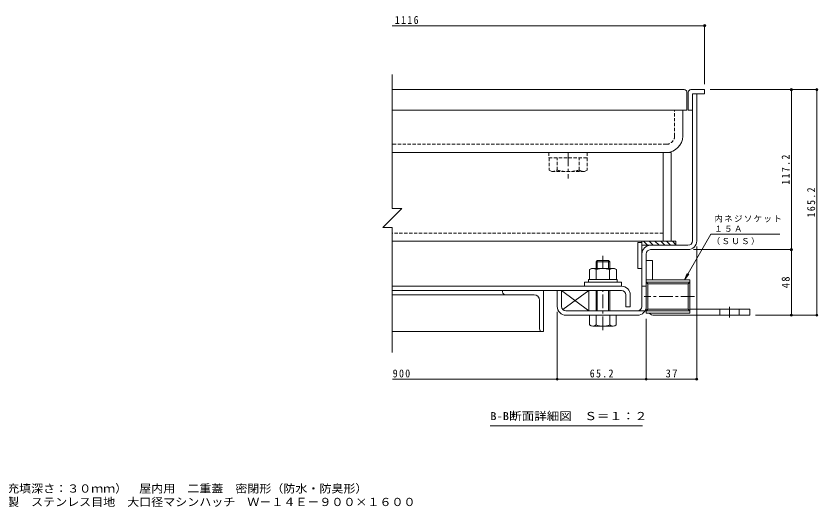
# Model space of a CAD drawing. Units: millimetres on the paper, enlarged 10 times, with parts at other scales. Extents: x -2636 to 2766, y -1962 to 1857.
# Drawn here: x -291 to 2647, y -1962 to -164 of the extents above; entities that cross this region are included whole.
import ezdxf
from ezdxf.enums import TextEntityAlignment as Align

# ---------------------------------------------------------------- set-up
doc = ezdxf.new("R2010")
doc.units = ezdxf.units.MM
doc.header["$LTSCALE"] = 10
doc.header["$PDMODE"] = 32
doc.header["$PDSIZE"] = 8
doc.linetypes.add('CHAIN1', pattern=[8, 5, -1, 1, -1])
doc.linetypes.add('DASHED1', pattern=[1.8, 1.2, -0.6])
for name, color, linetype, lineweight in [('D-1', 2, 'Continuous', 9), ('D-3', 4, 'Continuous', 9), ('D-5', 7, 'Continuous', 9), ('D-6', 6, 'Continuous', 9), ('D-7', 5, 'Continuous', 5), ('D-8', 5, 'Continuous', 5), ('D-9', 134, 'Continuous', 5), ('D-A', 3, 'Continuous', 9), ('D-B', 6, 'Continuous', 9), ('D-C', 2, 'Continuous', 9), ('D-E', 3, 'Continuous', 9), ('D-F', 7, 'Continuous', 9), ('F-5_F-5ﾚｲﾔ', 7, 'Continuous', 9)]:
    doc.layers.add(name, color=color, linetype=linetype, lineweight=lineweight)
doc.styles.add('ＭＳ ゴシック', font='')
doc.styles.get('ＭＳ ゴシック').set_extended_font_data('MS Gothic')

msp = doc.modelspace()

# ---------------------------------------------------------------- linework, layer by layer
at = {"layer": 'D-1'}
for p, q in [((2186.33, -987.92), (2186.33, -448.92)), ((2186.33, -448.92), (2202.33, -448.92)), ((2202.33, -987.92), (2202.33, -448.92)), ((2170.33, -1003.92), (2033.33, -1003.92)), ((2033.33, -1019.92), (2170.33, -1019.92)), ((2001.33, -1227.92), (2001.33, -1035.92)), ((2017.33, -1035.92), (2017.33, -1227.92)), ((2177.33, -1130.04), (2017.33, -1130.04)), ((2017.33, -1130.04), (2017.33, -1253.04)), ((2171.52, -1144.96), (2023.14, -1144.96)), ((2023.14, -1238.11), (2023.14, -1144.96)), ((2177.33, -1139.15), (2171.52, -1144.96)), ((2171.52, -1144.96), (2171.52, -1238.11)), ((2177.33, -1130.04), (2177.33, -1253.04)), ((1707.33, -1227.92), (1707.33, -1169.92)), ((2017.33, -1153.92), (2001.33, -1153.92)), ((2013.04, -1243.92), (1723.33, -1243.92)), ((1723.33, -1259.92), (1833.83, -1259.92)), ((1883.83, -1259.92), (1985.33, -1259.92)), ((2017.33, -1243.92), (2023.14, -1238.11)), ((2177.33, -1243.92), (2017.33, -1243.92)), ((2177.33, -1253.04), (2017.33, -1253.04)), ((2171.52, -1238.11), (2023.14, -1238.11)), ((2177.33, -1243.92), (2171.52, -1238.11))]:
    msp.add_line(p, q, dxfattribs=at)
for points in [[(2177.33, -1139.15), (2017.33, -1139.15), (2023.14, -1144.96)], [(1691.33, -1227.92), (1691.33, -1169.92), (1707.33, -1169.92)]]:
    msp.add_lwpolyline(points, dxfattribs=at)
for centre, radius, start, end in [((2170.33, -987.92), 16, 270, 0), ((2170.33, -987.92), 32, 270, 0), ((2033.33, -1035.92), 32, 90, 180), ((2033.33, -1035.92), 16, 90, 180), ((1723.33, -1227.92), 32, 180, 270), ((1723.33, -1227.92), 16, 180, 270), ((1985.33, -1227.92), 32, 270, 0), ((1985.33, -1227.92), 16, 270, 0)]:
    msp.add_arc(centre, radius, start, end, dxfattribs=at)
at = {"layer": 'D-3'}
for p, q in [((2156.33, -433.92), (1087.07, -433.92)), ((2181.33, -433.92), (2231.33, -433.92)), ((2231.33, -433.92), (2231.33, -448.92)), ((2166.33, -443.92), (2166.33, -508.92)), ((2171.33, -443.92), (2171.33, -508.92)), ((2231.33, -448.92), (2186.33, -448.92)), ((2186.33, -448.92), (2186.33, -508.92)), ((1087.07, -508.92), (2166.33, -508.92)), ((2186.33, -508.92), (2171.33, -508.92))]:
    msp.add_line(p, q, dxfattribs=at)
for centre, start, end in [((2156.33, -443.92), 0, 90), ((2181.33, -443.92), 90, 180)]:
    msp.add_arc(centre, 10, start, end, dxfattribs=at)
at = {"layer": 'D-5'}
for p, q in [((2157.72, -1130.04), (2254.23, -962.88)), ((2254.23, -962.88), (2506.97, -962.88)), ((2157.72, -1130.04), (2167.29, -1106.94)), ((2157.72, -1130.04), (2172.94, -1110.2)), ((2003.5, -1665.61), (1446, -1665.61))]:
    msp.add_line(p, q, dxfattribs=at)
at = {"layer": 'D-6'}
for p, q in [((1986.33, -993.92), (2001.33, -993.92)), ((1986.33, -993.92), (1986.33, -1088.92)), ((2001.33, -988.92), (2001.33, -1088.92)), ((2022.02, -1003.92), (2007.02, -988.92)), ((2043.23, -1003.92), (2028.23, -988.92)), ((2064.45, -1003.92), (2049.45, -988.92)), ((2085.66, -1003.92), (2070.66, -988.92)), ((2106.87, -1003.92), (2091.87, -988.92)), ((2126.33, -1002.16), (2113.09, -988.92)), ((2126.33, -1003.92), (2001.33, -1003.92)), ((1986.33, -1088.92), (2001.33, -1088.92)), ((1707.33, -1169.92), (1707.33, -1227.92)), ((1711.85, -1239.07), (1807.33, -1169.92)), ((1723.33, -1243.92), (1807.33, -1243.92))]:
    msp.add_line(p, q, dxfattribs=at)
msp.add_lwpolyline([(2126.33, -1003.92), (2126.33, -988.92), (2001.33, -988.92)], dxfattribs=at)
msp.add_lwpolyline([(1807.33, -1243.92), (1807.33, -1169.92), (1707.33, -1169.92)], close=True, dxfattribs=at)
at = {"layer": 'D-7', "linetype": 'CHAIN1'}
for p, q in [((1858.83, -1087.42), (1858.83, -1042.26)), ((1858.83, -1314.31), (1858.83, -1169.92))]:
    msp.add_line(p, q, dxfattribs=at)
at = {"layer": 'D-7'}
for p, q in [((1837.89, -1059.92), (1833.83, -1063.98)), ((1883.83, -1063.98), (1833.83, -1063.98)), ((1833.83, -1087.42), (1833.83, -1063.98)), ((1879.77, -1059.92), (1837.89, -1059.92)), ((1837.89, -1087.42), (1837.89, -1059.92)), ((1879.77, -1059.92), (1883.83, -1063.98)), ((1879.77, -1087.42), (1879.77, -1059.92)), ((1883.83, -1063.98), (1883.83, -1087.42)), ((1883.83, -1063.98), (1883.83, -1087.42)), ((1833.83, -1243.92), (1833.83, -1169.92)), ((1837.89, -1243.92), (1837.89, -1169.92)), ((1879.77, -1243.92), (1879.77, -1169.92)), ((1883.83, -1169.92), (1883.83, -1243.92)), ((1809.83, -1295.45), (1809.83, -1259.92)), ((1907.83, -1259.92), (1809.83, -1259.92)), ((1833.83, -1295.45), (1833.83, -1259.92)), ((1883.83, -1259.92), (1883.83, -1295.45)), ((1907.83, -1295.45), (1907.83, -1259.92)), ((1895.83, -1299.92), (1821.83, -1299.92))]:
    msp.add_line(p, q, dxfattribs=at)
at = {"layer": 'D-7', "color": 2, "lineweight": 9}
for p, q in [((1809.76, -1092.72), (1816.33, -1088.92)), ((1809.76, -1092.72), (1809.76, -1128.92)), ((1901.33, -1088.92), (1816.33, -1088.92)), ((1834.29, -1092.72), (1834.29, -1128.92)), ((1883.37, -1092.72), (1883.37, -1128.92))]:
    msp.add_line(p, q, dxfattribs=at)
at = {"layer": 'D-7', "color": 134}
for p, q in [((1791.33, -1138.92), (1791.33, -1153.92)), ((1791.33, -1138.92), (1926.33, -1138.92)), ((1926.33, -1138.92), (1926.33, -1153.92)), ((1791.33, -1153.92), (1926.33, -1153.92))]:
    msp.add_line(p, q, dxfattribs=at)
at = {"layer": 'D-7', "color": 6, "lineweight": 9}
for p, q in [((1806.33, -1128.92), (1806.33, -1138.92)), ((1806.33, -1138.92), (1911.33, -1138.92))]:
    msp.add_line(p, q, dxfattribs=at)
at = {"layer": 'D-7', "color": 2, "lineweight": 9}
msp.add_lwpolyline([(1901.33, -1088.92), (1907.9, -1092.72), (1907.9, -1128.92), (1809.76, -1128.92)], dxfattribs=at)
at = {"layer": 'D-7', "color": 6, "lineweight": 9}
msp.add_lwpolyline([(1806.33, -1128.92), (1911.33, -1128.92), (1911.33, -1138.92)], dxfattribs=at)
at = {"layer": 'D-7', "color": 2, "lineweight": 9}
for centre, radius, start, end in [((1824.24, -1117.8), 28.97, 94.38438, 120), ((1821.26, -1113.12), 24.21, 57.42749, 88.18784), ((1858.83, -1170.13), 81.2, 72.41188, 107.5881), ((1896.4, -1113.12), 24.21, 91.81215, 122.57249), ((1893.42, -1117.8), 28.97, 59.99998, 85.6156)]:
    msp.add_arc(centre, radius, start, end, dxfattribs=at)
at = {"layer": 'D-7'}
for centre, radius, start, end in [((1821.83, -1281.59), 18.33, 229.1022, 310.89809), ((1858.83, -1227.84), 72.08, 249.70546, 290.29454), ((1895.83, -1281.59), 18.33, 229.10191, 310.8978)]:
    msp.add_arc(centre, radius, start, end, dxfattribs=at)
at = {"layer": 'D-8'}
for p, q in [((2078.83, -663.92), (2108.83, -663.92)), ((2078.83, -663.92), (2078.83, -988.92)), ((2108.83, -663.92), (2108.83, -988.92)), ((2078.83, -988.92), (2108.83, -988.92))]:
    msp.add_line(p, q, dxfattribs=at)
at = {"layer": 'D-9'}
for p, q in [((2078.83, -663.92), (1087.13, -663.92)), ((2078.83, -988.92), (2078.83, -663.92)), ((2078.83, -988.92), (1087.78, -988.92))]:
    msp.add_line(p, q, dxfattribs=at)
at = {"layer": 'D-9', "linetype": 'DASHED1'}
for p, q in [((1661.2, -663.92), (1801.2, -663.92)), ((1801.2, -663.92), (1801.2, -683.92)), ((1661.7, -683.92), (1661.7, -728.29)), ((1691.21, -728.43), (1691.21, -683.92)), ((1771.21, -728.43), (1771.21, -683.92)), ((1800.71, -683.92), (1800.71, -728.43)), ((1671.25, -733.8), (1661.7, -728.29)), ((1791.21, -733.92), (1671.45, -733.92)), ((1791.21, -733.92), (1800.71, -728.43)), ((2078.83, -958.92), (1087.78, -958.92))]:
    msp.add_line(p, q, dxfattribs=at)
msp.add_lwpolyline([(1661.2, -663.92), (1661.2, -683.92), (1801.2, -683.92)], dxfattribs=at)
for centre, radius, start, end in [((1672.49, -699.41), 34.53, 267.86055, 302.81094), ((1731.2, -585.32), 148.6, 254.38446, 285.61554), ((1789.92, -699.41), 34.53, 237.18906, 272.13945)]:
    msp.add_arc(centre, radius, start, end, dxfattribs=at)
at = {"layer": 'D-A'}
for p, q in [((1926.83, -1153.92), (1087.78, -1153.92)), ((1087.78, -1169.92), (1926.83, -1169.92)), ((1942.83, -1185.92), (1942.83, -1228.92)), ((1958.83, -1185.92), (1958.83, -1228.92)), ((1942.83, -1228.92), (1958.83, -1228.92))]:
    msp.add_line(p, q, dxfattribs=at)
for radius in [32, 16]:
    msp.add_arc((1926.83, -1185.92), radius, 0, 90, dxfattribs=at)
at = {"layer": 'D-B'}
for p, q in [((1491.33, -1169.92), (1087.78, -1169.92)), ((1491.33, -1169.92), (1641.33, -1169.92)), ((1491.33, -1174.92), (1491.33, -1169.92)), ((1641.33, -1169.92), (1641.33, -1319.92)), ((1501.33, -1184.92), (1087.78, -1184.92)), ((1501.33, -1184.92), (1606.33, -1184.92)), ((1626.33, -1309.92), (1626.33, -1204.92)), ((1636.33, -1319.92), (1087.78, -1319.92)), ((1636.33, -1319.92), (1641.33, -1319.92))]:
    msp.add_line(p, q, dxfattribs=at)
for centre, radius, start, end in [((1501.33, -1174.92), 10, 180, 270), ((1606.33, -1204.92), 20, 0, 90), ((1636.33, -1309.92), 10, 180, 270)]:
    msp.add_arc(centre, radius, start, end, dxfattribs=at)
at = {"layer": 'D-C', "linetype": 'CHAIN1'}
msp.add_line((1731.33, -663.92), (1731.33, -759.55), dxfattribs=at)
at = {"layer": 'D-E'}
for p, q in [((2017.33, -1059.92), (2017.33, -1227.92)), ((2017.33, -1059.92), (2039.83, -1059.92)), ((2039.83, -1130.04), (2039.83, -1059.92)), ((2397.33, -1259.92), (2047.33, -1259.92)), ((2177.33, -1237.42), (2397.33, -1237.42)), ((2287.33, -1259.92), (2287.33, -1237.42)), ((2357.33, -1259.92), (2357.33, -1237.42)), ((2397.33, -1237.42), (2397.33, -1259.92))]:
    msp.add_line(p, q, dxfattribs=at)
at = {"layer": 'D-E', "linetype": 'CHAIN1'}
msp.add_line((2322.33, -1268.66), (2322.33, -1229.21), dxfattribs=at)
at = {"layer": 'D-E'}
msp.add_arc((2047.33, -1229.92), 30, 230.3984, 270, dxfattribs=at)
at = {"layer": 'D-F'}
for p, q in [((2231.33, -199.82), (1087.07, -199.82)), ((2231.33, -196.82), (2231.33, -413.92)), ((1087.07, -378.16), (1087.07, -869.68)), ((2645.51, -433.92), (2251.33, -433.92)), ((2549.17, -433.92), (2549.17, -1019.92)), ((2642.51, -433.92), (2642.51, -1259.92)), ((1121.48, -869.68), (1052.66, -938.5)), ((1087.07, -869.68), (1121.48, -869.68)), ((1087.07, -938.5), (1052.66, -938.5)), ((1087.07, -938.5), (1087.07, -1396.46)), ((2552.17, -1019.92), (2190.33, -1019.92)), ((2202.33, -1497.26), (2202.33, -1007.92)), ((2549.17, -1019.92), (2549.17, -1259.92)), ((1691.33, -1497.26), (1691.33, -1247.92)), ((2645.51, -1259.92), (2417.33, -1259.92)), ((2017.33, -1497.26), (2017.33, -1273.04)), ((1691.33, -1494.26), (1087.78, -1494.26)), ((2017.33, -1494.26), (1691.33, -1494.26)), ((2202.33, -1494.26), (2017.33, -1494.26))]:
    msp.add_line(p, q, dxfattribs=at)
at = {"layer": 'D-F', "color": 3, "linetype": 'DASHED1'}
for p, q in [((2121.33, -603.92), (2121.33, -508.92)), ((2091.33, -633.92), (1087.07, -633.92))]:
    msp.add_line(p, q, dxfattribs=at)
at = {"layer": 'D-F', "color": 3}
for p, q in [((2151.33, -603.92), (2151.33, -508.92)), ((1087.13, -663.92), (2091.33, -663.92))]:
    msp.add_line(p, q, dxfattribs=at)
at = {"layer": 'D-F', "linetype": 'CHAIN1'}
msp.add_line((2194.34, -1191.54), (2009.96, -1191.54), dxfattribs=at)
at = {"layer": 'D-F', "color": 3}
msp.add_arc((2091.33, -603.92), 60, 270, 0, dxfattribs=at)
at = {"layer": 'D-F', "color": 3, "linetype": 'DASHED1'}
msp.add_arc((2091.33, -603.92), 30, 270, 0, dxfattribs=at)
at = {"layer": 'D-F'}
for p in [(2231.33, -199.82), (2549.17, -433.92), (2642.51, -433.92), (2549.17, -1019.92), (2549.17, -1259.92), (2642.51, -1259.92), (1691.33, -1494.26), (2017.33, -1494.26), (2202.33, -1494.26)]:
    msp.add_point(p, dxfattribs=at)

# ---------------------------------------------------------------- texts
at = {"layer": 'D-5', "color": 2, "style": 'ＭＳ ゴシック', "width": 1.15}
msp.add_text('B-B断面詳細図\u3000Ｓ＝１：２', height=29.33, dxfattribs=at).set_placement((1446, -1653.11), align=Align.BOTTOM_LEFT)
at = {"layer": 'D-5', "char_height": 21.99, "attachment_point": 7, "style": 'ＭＳ ゴシック'}
for s, insert in [('\\T1.17;内ネジソケット', (2266.97, -920.04)), ('\\T1.17;１５Ａ', (2266.97, -954.87)), ('\\T1.17;（ＳＵＳ）', (2257.31, -1002.73))]:
    msp.add_mtext(s, dxfattribs=dict(at, insert=insert))
at = {"layer": 'D-F', "color": 2, "char_height": 29.33, "attachment_point": 7, "style": 'ＭＳ ゴシック'}
for s, insert in [('\\T1.28;\\W0.9;1116', (1096.33, -193.82)), ('\\T1.27;\\W0.9;900', (1088.9, -1488.26)), ('\\T1.28;\\W0.9;65.2', (1810.58, -1488.26)), ('\\T1.27;\\W0.95;37', (2088.58, -1488.26))]:
    msp.add_mtext(s, dxfattribs=dict(at, insert=insert))
at = {"layer": 'D-F', "color": 2, "char_height": 29.33, "attachment_point": 7, "rotation": 90, "style": 'ＭＳ ゴシック'}
for s, insert in [('\\T1.28;\\W0.9;117.2', (2543.17, -781.92)), ('\\T1.28;\\W0.9;165.2', (2636.51, -901.92)), ('\\T1.27;\\W0.95;48', (2543.17, -1161.17))]:
    msp.add_mtext(s, dxfattribs=dict(at, insert=insert))
at = {"layer": 'F-5_F-5ﾚｲﾔ', "color": 2, "style": 'ＭＳ ゴシック', "width": 1.1}
for s, p in [('充填用（充填深さ：３０ｍｍ）\u3000屋内用\u3000二重蓋\u3000密閉形（防水・防臭形）', (-500.11, -1918.5)), ('スチール製\u3000ステンレス目地\u3000大口径マシンハッチ\u3000Ｗ－１４Ｅ－９００×１６００', (-500.11, -1967.71))]:
    msp.add_text(s, height=29.33, dxfattribs=at).set_placement(p, align=Align.BOTTOM_LEFT)

doc.saveas('drawing.dxf')
